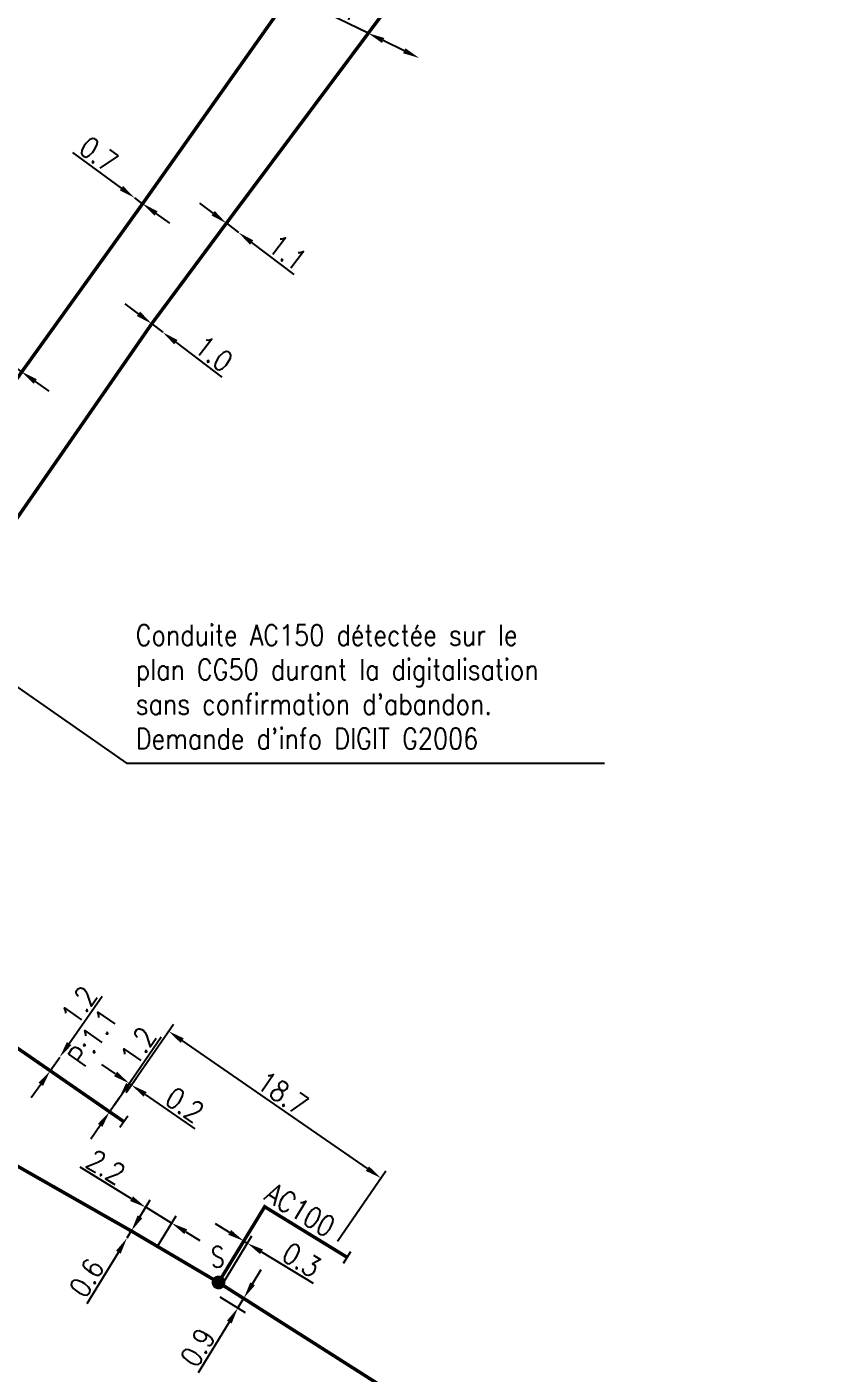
# Model space of a CAD drawing. Header units: millimetres. Extents: x 100882 to 102000, y 121995 to 123000.
# Drawn here: x 101119.1 to 101177.9, y 122137.4 to 122234.9 of the extents above; entities that cross this region are included whole.
import ezdxf
from ezdxf.enums import TextEntityAlignment as Align

# ---------------------------------------------------------------- set-up
doc = ezdxf.new("R2010")
doc.units = ezdxf.units.MM
doc.header["$PDMODE"] = 34
doc.linetypes.add('L_25_AP', pattern=[2000, 1000, 1000])
doc.linetypes.add('L_25_PE', pattern=[2000, 1000, 1000])
doc.layers.get('0').update_dxf_attribs({"linetype": 'CONTINUOUS'})
doc.layers.get('DEFPOINTS').update_dxf_attribs({"linetype": 'CONTINUOUS'})
for name, color, linetype in [('L_150', 1, 'CONTINUOUS'), ('L_300', 7, 'CONTINUOUS'), ('L_340', 7, 'CONTINUOUS')]:
    doc.layers.add(name, color=color, linetype=linetype)
doc.layers.add('No_Print', color=7, linetype='CONTINUOUS', plot=False)
doc.styles.add('G_ROMANS', font='ROMANS.SHX', dxfattribs={"width": 0.75})
doc.styles.get("Standard").update_dxf_attribs({"font": 'romans.shx', "width": 0.85})
doc.dimstyles.get("Standard").update_dxf_attribs({"dimtxt": 1.5, "dimasz": 1.2, "dimexe": 0.625, "dimexo": 0.625, "dimgap": 0.25, "dimtad": 1, "dimdec": 1, "dimzin": 0, "dimdsep": 46, "dimtxsty": 'Standard', "dimcen": -0.5, "dimadec": 0, "dimazin": 0, "dimtfac": 1, "dimtdec": 1, "dimtmove": 0, "dimatfit": 3, "dimfxl": 0, "dimtolj": 1, "dimtzin": 0, "dimarcsym": 0})

# ---------------------------------------------------------------- blocks, each defined once
blk = doc.blocks.new('*D138')
at = {"layer": 'DEFPOINTS', "color": 0, "linetype": 'Continuous', "transparency": 16777216}
for p in [(101134.804, 122146.977), (101132.975, 122143.975), (101132.785, 122143.087)]:
    blk.add_point(p, dxfattribs=at)
at = {"layer": 'L_300', "color": 0, "linetype": 'Continuous', "lineweight": -2, "transparency": 16777216}
for p, q in [((101133.779, 122147.601), (101132.754, 122148.226)), ((101133.11, 122143.621), (101135.385, 122147.355)), ((101133.3, 122144.509), (101135.129, 122147.511)), ((101134.804, 122146.977), (101135.06, 122146.821)), ((101136.084, 122146.197), (101139.818, 122143.923))]:
    blk.add_line(p, q, dxfattribs=at)
at = {"layer": 'L_300', "color": 0, "linetype": 'Continuous', "transparency": 16777216}
for points in [[(101133.883, 122147.772), (101133.675, 122147.43), (101134.804, 122146.977)], [(101136.189, 122146.368), (101135.98, 122146.026), (101135.06, 122146.821)]]:
    blk.add_solid(points, dxfattribs=at)
at = {"layer": 'L_300', "color": 0, "linetype": 'Continuous', "transparency": 16777216, "insert": (101138.984, 122145.602), "char_height": 1.5, "attachment_point": 5, "rotation": 328.65293}
blk.add_mtext('\\A1;0.3', dxfattribs=at)
blk = doc.blocks.new('*D139')
at = {"layer": 'DEFPOINTS', "color": 0, "linetype": 'Continuous', "transparency": 16777216}
for p in [(101132.975, 122143.975), (101132.535, 122143.253), (101134.816, 122142.853)]:
    blk.add_point(p, dxfattribs=at)
at = {"layer": 'L_300', "color": 0, "linetype": 'Continuous', "lineweight": -2, "transparency": 16777216}
for p, q in [((101135.44, 122143.878), (101136.064, 122144.903)), ((101133.509, 122143.65), (101135.35, 122142.528)), ((101133.069, 122142.927), (101134.91, 122141.806)), ((101134.816, 122142.853), (101134.376, 122142.131)), ((101133.752, 122141.106), (101131.509, 122137.425))]:
    blk.add_line(p, q, dxfattribs=at)
at = {"layer": 'L_300', "color": 0, "linetype": 'Continuous', "transparency": 16777216}
for points in [[(101135.269, 122143.982), (101135.611, 122143.774), (101134.816, 122142.853)], [(101133.581, 122141.21), (101133.922, 122141.002), (101134.376, 122142.131)]]:
    blk.add_solid(points, dxfattribs=at)
at = {"layer": 'L_300', "color": 0, "linetype": 'Continuous', "transparency": 16777216, "insert": (101131.464, 122139.273), "char_height": 1.5, "attachment_point": 5, "rotation": 58.65293}
blk.add_mtext('\\A1;0.9', dxfattribs=at)
blk = doc.blocks.new('L_300_11')
at = {"color": 0, "linetype": 'Continuous', "const_width": 0.497, "flags": 128}
blk.add_lwpolyline([(-0.252, 0, 1), (0.252, 0, 1)], format="xyb", close=True, dxfattribs=at)
at = {"color": 0, "linetype": 'Continuous', "style": 'G_ROMANS', "width": 0.75}
blk.add_text('S', height=1.5, dxfattribs=at).set_placement((0, 1.85), align=Align.MIDDLE)
at = {"color": 0, "linetype": 'Continuous', "width": 0.75, "flags": 3}
for tag, p in [('DEF_LEG', (0, -5)), ('DEF_COUP', (0, -7.5)), ('DEF_TYPE', (0, -10))]:
    blk.add_attdef(tag, text='', height=1.2, dxfattribs=at).set_placement(p, align=Align.MIDDLE)
blk = doc.blocks.new('*D140')
at = {"layer": 'DEFPOINTS', "color": 0, "linetype": 'Continuous', "transparency": 16777216}
for p in [(101127.701, 122149.416), (101126.657, 122147.703), (101128.248, 122146.093)]:
    blk.add_point(p, dxfattribs=at)
at = {"layer": 'L_150', "color": 0, "linetype": 'Continuous', "lineweight": -2, "transparency": 16777216}
for p, q in [((101126.676, 122150.041), (101122.943, 122152.315)), ((101126.982, 122148.237), (101128.026, 122149.95)), ((101129.576, 122148.274), (101127.701, 122149.416)), ((101128.573, 122146.627), (101129.902, 122148.808)), ((101130.601, 122147.65), (101131.626, 122147.025))]:
    blk.add_line(p, q, dxfattribs=at)
at = {"layer": 'L_150', "color": 0, "linetype": 'Continuous', "transparency": 16777216}
for points in [[(101126.78, 122150.211), (101126.572, 122149.87), (101127.701, 122149.416)], [(101130.705, 122147.82), (101130.497, 122147.479), (101129.576, 122148.274)]]:
    blk.add_solid(points, dxfattribs=at)
at = {"layer": 'L_150', "color": 0, "linetype": 'Continuous', "transparency": 16777216, "insert": (101124.817, 122152.344), "char_height": 1.5, "attachment_point": 5, "rotation": 328.65293}
blk.add_mtext('\\A1;2.2', dxfattribs=at)
blk = doc.blocks.new('*D227')
at = {"layer": 'DEFPOINTS', "color": 0, "linetype": 'Continuous', "transparency": 16777216}
for p in [(101121.472, 122160.289), (101121.472, 122160.289), (101120.786, 122159.305)]:
    blk.add_point(p, dxfattribs=at)
at = {"layer": 'L_150', "color": 0, "linetype": 'Continuous', "lineweight": -2, "transparency": 16777216}
for p, q in [((101122.158, 122161.273), (101124.555, 122164.71)), ((101120.786, 122159.305), (101121.472, 122160.289)), ((101120.099, 122158.32), (101119.413, 122157.336))]:
    blk.add_line(p, q, dxfattribs=at)
at = {"layer": 'L_150', "color": 0, "linetype": 'Continuous', "transparency": 16777216}
for points in [[(101121.994, 122161.388), (101122.322, 122161.159), (101121.472, 122160.289)], [(101119.935, 122158.435), (101120.263, 122158.206), (101120.786, 122159.305)]]:
    blk.add_solid(points, dxfattribs=at)
at = {"layer": 'L_150', "color": 0, "linetype": 'Continuous', "transparency": 16777216, "insert": (101122.879, 122164.056), "char_height": 1.5, "attachment_point": 5, "rotation": 55.11171}
blk.add_mtext('\\A1;1.2', dxfattribs=at)
blk = doc.blocks.new('*D229')
at = {"layer": 'DEFPOINTS', "color": 0, "linetype": 'Continuous', "transparency": 16777216}
for p in [(101128.133, 122213.393), (101128.929, 122212.787), (101128.929, 122212.787)]:
    blk.add_point(p, dxfattribs=at)
at = {"layer": 'L_150', "color": 0, "linetype": 'Continuous', "lineweight": -2, "transparency": 16777216}
for p, q in [((101127.178, 122214.12), (101126.223, 122214.847)), ((101128.133, 122213.393), (101128.929, 122212.787)), ((101129.884, 122212.061), (101133.217, 122209.523))]:
    blk.add_line(p, q, dxfattribs=at)
at = {"layer": 'L_150', "color": 0, "linetype": 'Continuous', "transparency": 16777216}
for points in [[(101127.299, 122214.279), (101127.057, 122213.961), (101128.133, 122213.393)], [(101130.005, 122212.22), (101129.763, 122211.901), (101128.929, 122212.787)]]:
    blk.add_solid(points, dxfattribs=at)
at = {"layer": 'L_150', "color": 0, "linetype": 'Continuous', "transparency": 16777216, "insert": (101132.634, 122211.224), "char_height": 1.5, "attachment_point": 5, "rotation": 322.72448}
blk.add_mtext('\\A1;1.0', dxfattribs=at)
blk = doc.blocks.new('*D230')
at = {"layer": 'DEFPOINTS', "color": 0, "linetype": 'Continuous', "transparency": 16777216}
for p in [(101126.911, 122222.505), (101126.911, 122222.505), (101127.476, 122222.092)]:
    blk.add_point(p, dxfattribs=at)
at = {"layer": 'L_150', "color": 0, "linetype": 'Continuous', "lineweight": -2, "transparency": 16777216}
for p, q in [((101125.942, 122223.213), (101122.413, 122225.792)), ((101127.476, 122222.092), (101126.911, 122222.505)), ((101128.445, 122221.384), (101129.414, 122220.676))]:
    blk.add_line(p, q, dxfattribs=at)
at = {"layer": 'L_150', "color": 0, "linetype": 'Continuous', "transparency": 16777216}
for points in [[(101126.06, 122223.374), (101125.824, 122223.051), (101126.911, 122222.505)], [(101128.563, 122221.545), (101128.327, 122221.222), (101127.476, 122222.092)]]:
    blk.add_solid(points, dxfattribs=at)
at = {"layer": 'L_150', "color": 0, "linetype": 'Continuous', "transparency": 16777216, "insert": (101124.283, 122225.664), "char_height": 1.5, "attachment_point": 5, "rotation": 323.84288}
blk.add_mtext('\\A1;0.7', dxfattribs=at)
blk = doc.blocks.new('*D231')
at = {"layer": 'DEFPOINTS', "color": 0, "linetype": 'Continuous', "transparency": 16777216}
for p in [(101118.16, 122210.325), (101118.16, 122210.325), (101118.729, 122209.917)]:
    blk.add_point(p, dxfattribs=at)
at = {"layer": 'L_150', "color": 0, "linetype": 'Continuous', "lineweight": -2, "transparency": 16777216}
for p, q in [((101117.185, 122211.024), (101113.632, 122213.571)), ((101118.729, 122209.917), (101118.16, 122210.325)), ((101119.704, 122209.218), (101120.679, 122208.519))]:
    blk.add_line(p, q, dxfattribs=at)
at = {"layer": 'L_150', "color": 0, "linetype": 'Continuous', "transparency": 16777216}
for points in [[(101117.301, 122211.187), (101117.068, 122210.862), (101118.16, 122210.325)], [(101119.821, 122209.381), (101119.588, 122209.055), (101118.729, 122209.917)]]:
    blk.add_solid(points, dxfattribs=at)
at = {"layer": 'L_150', "color": 0, "linetype": 'Continuous', "transparency": 16777216, "insert": (101115.503, 122213.46), "char_height": 1.5, "attachment_point": 5, "rotation": 324.36116}
blk.add_mtext('\\A1;0.7', dxfattribs=at)
blk = doc.blocks.new('*D234')
at = {"layer": 'DEFPOINTS', "color": 0, "linetype": 'Continuous', "transparency": 16777216}
for p in [(101126.657, 122147.703), (101126.657, 122147.703), (101126.345, 122147.191)]:
    blk.add_point(p, dxfattribs=at)
at = {"layer": 'L_150', "color": 0, "linetype": 'Continuous', "lineweight": -2, "transparency": 16777216}
for p, q in [((101127.281, 122148.728), (101127.906, 122149.753)), ((101126.657, 122147.703), (101126.345, 122147.191)), ((101125.721, 122146.166), (101123.447, 122142.433))]:
    blk.add_line(p, q, dxfattribs=at)
at = {"layer": 'L_150', "color": 0, "linetype": 'Continuous', "transparency": 16777216}
for points in [[(101127.111, 122148.832), (101127.452, 122148.624), (101126.657, 122147.703)], [(101125.55, 122146.27), (101125.892, 122146.062), (101126.345, 122147.191)]]:
    blk.add_solid(points, dxfattribs=at)
at = {"layer": 'L_150', "color": 0, "linetype": 'Continuous', "transparency": 16777216, "insert": (101123.418, 122144.307), "char_height": 1.5, "attachment_point": 5, "rotation": 58.65293}
blk.add_mtext('\\A1;0.6', dxfattribs=at)
blk = doc.blocks.new('*D519')
at = {"layer": 'DEFPOINTS', "color": 0, "linetype": 'Continuous', "transparency": 16777216}
for p in [(101126.669, 122158.277), (101125.083, 122156.335), (101125.93, 122157.208)]:
    blk.add_point(p, dxfattribs=at)
at = {"layer": 'L_340', "color": 0, "linetype": 'Continuous', "lineweight": -2, "transparency": 16777216}
for p, q in [((101125.518, 122159.073), (101124.53, 122159.756)), ((101125.439, 122156.849), (101126.86, 122158.905)), ((101126.285, 122157.722), (101127.025, 122158.792)), ((101126.505, 122158.391), (101126.669, 122158.277)), ((101127.656, 122157.595), (101131.252, 122155.109))]:
    blk.add_line(p, q, dxfattribs=at)
at = {"layer": 'L_340', "color": 0, "linetype": 'Continuous', "transparency": 16777216}
for points in [[(101125.631, 122159.238), (101125.404, 122158.909), (101126.505, 122158.391)], [(101127.77, 122157.76), (101127.543, 122157.431), (101126.669, 122158.277)]]:
    blk.add_solid(points, dxfattribs=at)
at = {"layer": 'L_340', "color": 0, "linetype": 'Continuous', "transparency": 16777216, "insert": (101130.516, 122156.834), "char_height": 1.5, "attachment_point": 5, "rotation": 325.34688}
blk.add_mtext('\\A1;0.2', dxfattribs=at)
blk = doc.blocks.new('*D520')
at = {"layer": 'DEFPOINTS', "color": 0, "linetype": 'Continuous', "transparency": 16777216}
for p in [(101125.765, 122157.322), (101125.765, 122157.322), (101125.083, 122156.335)]:
    blk.add_point(p, dxfattribs=at)
at = {"layer": 'L_340', "color": 0, "linetype": 'Continuous', "lineweight": -2, "transparency": 16777216}
for p, q in [((101126.448, 122158.309), (101128.83, 122161.755)), ((101125.083, 122156.335), (101125.765, 122157.322)), ((101124.401, 122155.347), (101123.718, 122154.36))]:
    blk.add_line(p, q, dxfattribs=at)
at = {"layer": 'L_340', "color": 0, "linetype": 'Continuous', "transparency": 16777216}
for points in [[(101126.283, 122158.423), (101126.612, 122158.195), (101125.765, 122157.322)], [(101124.236, 122155.461), (101124.565, 122155.234), (101125.083, 122156.335)]]:
    blk.add_solid(points, dxfattribs=at)
at = {"layer": 'L_340', "color": 0, "linetype": 'Continuous', "transparency": 16777216, "insert": (101127.157, 122161.094), "char_height": 1.5, "attachment_point": 5, "rotation": 55.34688}
blk.add_mtext('\\A1;1.2', dxfattribs=at)
blk = doc.blocks.new('L_340_07')
at = {"color": 0, "linetype": 'Continuous', "const_width": 0.25, "flags": 128}
blk.add_lwpolyline([(0, 0), (1.25, 0)], dxfattribs=at)
at = {"color": 0, "linetype": 'Continuous', "flags": 128}
blk.add_lwpolyline([(1.25, -0.5), (1.25, 0.5)], dxfattribs=at)
at = {"color": 0, "linetype": 'Continuous', "style": 'G_ROMANS', "width": 0.75, "flags": 3}
for tag, p in [('DEF_LEG', (0.723, -3.465)), ('DEF_COUP', (0.723, -5.965)), ('DEF_TYPE', (0.723, -8.465))]:
    blk.add_attdef(tag, text='', height=1.2, dxfattribs=at).set_placement(p, align=Align.MIDDLE)
blk = doc.blocks.new('*D524')
at = {"layer": 'DEFPOINTS', "color": 0, "linetype": 'Continuous', "transparency": 16777216}
for p in [(101133.54, 122220.674), (101134.416, 122220.009), (101134.416, 122220.009)]:
    blk.add_point(p, dxfattribs=at)
at = {"layer": 'L_150', "color": 0, "linetype": 'Continuous', "lineweight": -2, "transparency": 16777216}
for p, q in [((101132.585, 122221.4), (101131.629, 122222.127)), ((101133.54, 122220.674), (101134.416, 122220.009)), ((101135.371, 122219.283), (101138.416, 122216.968))]:
    blk.add_line(p, q, dxfattribs=at)
at = {"layer": 'L_150', "color": 0, "linetype": 'Continuous', "transparency": 16777216}
for points in [[(101132.706, 122221.56), (101132.464, 122221.241), (101133.54, 122220.674)], [(101135.492, 122219.442), (101135.25, 122219.123), (101134.416, 122220.009)]]:
    blk.add_solid(points, dxfattribs=at)
at = {"layer": 'L_150', "color": 0, "linetype": 'Continuous', "transparency": 16777216, "insert": (101137.977, 122218.558), "char_height": 1.5, "attachment_point": 5, "rotation": 322.76225}
blk.add_mtext('\\A1;1.1', dxfattribs=at)
blk = doc.blocks.new('*D526')
at = {"layer": 'DEFPOINTS', "color": 0, "linetype": 'Continuous', "transparency": 16777216}
for p in [(101143.818, 122234.435), (101143.818, 122234.435), (101147.504, 122232.641)]:
    blk.add_point(p, dxfattribs=at)
at = {"layer": 'L_150', "color": 0, "linetype": 'Continuous', "lineweight": -2, "transparency": 16777216}
for p, q in [((101143.818, 122234.435), (101140.215, 122236.189)), ((101146.425, 122233.166), (101144.897, 122233.91))]:
    blk.add_line(p, q, dxfattribs=at)
at = {"layer": 'L_150', "color": 0, "linetype": 'Continuous', "transparency": 16777216}
for points in [[(101144.984, 122234.09), (101144.809, 122233.73), (101143.818, 122234.435)], [(101146.513, 122233.346), (101146.338, 122232.986), (101147.504, 122232.641)]]:
    blk.add_solid(points, dxfattribs=at)
at = {"layer": 'L_150', "color": 0, "linetype": 'Continuous', "transparency": 16777216, "insert": (101141.914, 122236.474), "char_height": 1.5, "attachment_point": 5, "rotation": 334.0411}
blk.add_mtext('\\A1;4.1', dxfattribs=at)
blk = doc.blocks.new('*D605')
at = {"layer": 'DEFPOINTS', "color": 0, "linetype": 'Continuous', "transparency": 16777216}
for p in [(101129.358, 122162.168), (101125.93, 122157.208), (101141.225, 122146.448)]:
    blk.add_point(p, dxfattribs=at)
at = {"layer": 'L_340', "color": 0, "linetype": 'Continuous', "lineweight": -2, "transparency": 16777216}
for p, q in [((101126.285, 122157.722), (101129.714, 122162.682)), ((101143.754, 122152.217), (101130.345, 122161.485)), ((101141.581, 122146.962), (101145.097, 122152.049))]:
    blk.add_line(p, q, dxfattribs=at)
at = {"layer": 'L_340', "color": 0, "linetype": 'Continuous', "transparency": 16777216}
for points in [[(101130.459, 122161.65), (101130.232, 122161.321), (101129.358, 122162.168)], [(101143.868, 122152.382), (101143.64, 122152.053), (101144.741, 122151.535)]]:
    blk.add_solid(points, dxfattribs=at)
at = {"layer": 'L_340', "color": 0, "linetype": 'Continuous', "transparency": 16777216, "insert": (101137.618, 122157.674), "char_height": 1.5, "attachment_point": 5, "rotation": 325.34688}
blk.add_mtext('\\A1;18.7', dxfattribs=at)

msp = doc.modelspace()

# ---------------------------------------------------------------- linework, layer by layer
at = {"layer": 'L_150', "linetype": 'L_25_PE', "const_width": 0.25, "flags": 128}
msp.add_lwpolyline([(101125.083, 122156.335), (101120.786, 122159.305), (101111.232, 122165.908), (101105.218, 122170.22), (101105.218, 122170.22, -0.079903), (101101.618, 122174.03), (101101.484, 122174.62), (101101.973, 122175.649), (101101.973, 122175.649), (101104.602, 122179.442), (101128.133, 122213.393), (101133.54, 122220.674), (101143.818, 122234.435), (101148.662, 122240.922), (101156.562, 122250.763), (101166.824, 122263.775, 0.202022), (101167.528, 122265.879, -0.204947), (101168.935, 122268.322)], format="xyb", dxfattribs=at)
msp.add_lwpolyline([(101155.711, 122264.245), (101155.858, 122263.767), (101151.651, 122257.346), (101140.597, 122240.646), (101127.476, 122222.092), (101118.729, 122209.917), (101108.518, 122195.447), (101102.069, 122186.45), (101102.069, 122186.45), (101099.577, 122182.903), (101104.602, 122179.442)], dxfattribs=at)
at = {"layer": 'L_150', "linetype": 'L_25_AP', "const_width": 0.25, "flags": 128}
msp.add_lwpolyline([(101099.527, 122163.1), (101107.827, 122158.362), (101107.827, 122158.362), (101115.801, 122153.885), (101115.801, 122153.885), (101115.801, 122153.885), (101115.801, 122153.885), (101115.801, 122153.885), (101126.657, 122147.703), (101126.657, 122147.703), (101132.975, 122143.975), (101132.975, 122143.975), (101146.525, 122135.36), (101146.525, 122135.36), (101146.525, 122135.36), (101146.525, 122135.36), (101155.838, 122129.697), (101155.838, 122129.697), (101166.83, 122122.909), (101176.175, 122117.352), (101188.043, 122110.232), (101188.043, 122110.232), (101198.639, 122104.615), (101208.356, 122099.175), (101208.356, 122099.175), (101208.356, 122099.175), (101208.356, 122099.175), (101223.804, 122090.628), (101228.898, 122087.655), (101231.938, 122085.881), (101234.012, 122084.671), (101235.159, 122079.402), (101235.002, 122073.046), (101234.949, 122066.119), (101234.463, 122060.475), (101233.293, 122052.135), (101232.253, 122047.248), (101232.253, 122047.248), (101226.898, 122023.272, 0.077625), (101225.745, 122000)], format="xyb", dxfattribs=at)
msp.add_lwpolyline([(101141.225, 122146.448), (101136.315, 122149.459), (101132.975, 122143.975)], dxfattribs=at)

# ---------------------------------------------------------------- block references
at = {"layer": 'L_300', "rotation": 2.046587000344008}
msp.add_blockref('L_300_11', (101132.975, 122143.975), dxfattribs=at)
at = {"layer": 'L_340'}
for p, rotation in [((101125.083, 122156.335), 325.3508716661983), ((101141.225, 122146.448), 328.4838010813983)]:
    msp.add_blockref('L_340_07', p, dxfattribs=dict(at, rotation=rotation))

# ---------------------------------------------------------------- texts
at = {"layer": 'L_150', "linetype": 'Continuous', "char_height": 1.5, "attachment_point": 7}
for s, insert, rotation in [('P:1.1', (101123.204, 122159.47), 55.11171), ('AC100', (101136.19, 122150.009), 328.4838)]:
    msp.add_mtext(s, dxfattribs=dict(at, insert=insert, rotation=rotation))
at = {"layer": 'No_Print', "linetype": 'Continuous', "insert": (101126.976, 122191.607), "char_height": 1.5, "attachment_point": 1}
msp.add_mtext("\\A1;Conduite AC150 détectée sur le\\Pplan CG50 durant la digitalisation\\Psans confirmation d'abandon.\\PDemande d'info DIGIT G2006", dxfattribs=at)

# ---------------------------------------------------------------- dimensions: what is measured, and where the dimension line sits
at = {"layer": 'L_150', "linetype": 'Continuous'}
for base, p1, p2, angle, picture, middle in [((101143.818, 122234.435), (101147.504, 122232.641), (101143.818, 122234.435), 334.0411, '*D526', (101141.477, 122235.575)), ((101126.911, 122222.505), (101127.476, 122222.092), (101126.911, 122222.505), 323.84288, '*D230', (101123.693, 122224.856)), ((101134.416, 122220.009), (101133.54, 122220.674), (101134.416, 122220.009), 142.76225, '*D524', (101137.371, 122217.762)), ((101118.16, 122210.325), (101118.729, 122209.917), (101118.16, 122210.325), 324.36116, '*D231', (101114.921, 122212.647)), ((101128.929, 122212.787), (101128.133, 122213.393), (101128.929, 122212.787), 142.72448, '*D229', (101132.028, 122210.429)), ((101121.472, 122160.289), (101120.786, 122159.305), (101121.472, 122160.289), 235.11171, '*D227', (101123.7, 122163.484)), ((101127.701, 122149.416), (101128.248, 122146.093), (101126.657, 122147.703), 148.65293, '*D140', (101124.297, 122151.49)), ((101126.657, 122147.703), (101126.345, 122147.191), (101126.657, 122147.703), 58.65293, '*D234', (101124.272, 122143.787))]:
    dim = msp.add_linear_dim(base=base, p1=p1, p2=p2, angle=angle, dimstyle='Standard', dxfattribs=at)
    dim.commit()
    dim.dimension.update_dxf_attribs({"geometry": picture, "text_midpoint": middle, "dimtype": 160})
at = {"layer": 'L_300', "linetype": 'Continuous'}
dim = msp.add_linear_dim(base=(101134.804, 122146.977), p1=(101132.785, 122143.087), p2=(101132.975, 122143.975), angle=148.65293, dimstyle='Standard', dxfattribs=at)
dim.commit()
dim.dimension.update_dxf_attribs({"geometry": '*D138', "text_midpoint": (101138.464, 122144.748), "dimtype": 160})
dim = msp.add_linear_dim(base=(101134.816, 122142.853), p1=(101132.535, 122143.253), p2=(101132.975, 122143.975), angle=58.65293, text='0.9', dimstyle='Standard', dxfattribs=at)
dim.commit()
dim.dimension.update_dxf_attribs({"geometry": '*D139', "text_midpoint": (101132.318, 122138.753), "dimtype": 160})
at = {"layer": 'L_340', "linetype": 'Continuous'}
for base, p1, p2, angle, picture, middle in [((101125.765, 122157.322), (101125.083, 122156.335), (101125.765, 122157.322), 235.34688, '*D520', (101127.98, 122160.525)), ((101129.358, 122162.168), (101141.225, 122146.448), (101125.93, 122157.208), 325.34688, '*D605', (101137.05, 122156.851)), ((101126.669, 122158.277), (101125.083, 122156.335), (101125.93, 122157.208), 145.34688, '*D519', (101129.948, 122156.011))]:
    dim = msp.add_linear_dim(base=base, p1=p1, p2=p2, angle=angle, dimstyle='Standard', dxfattribs=at)
    dim.commit()
    dim.dimension.update_dxf_attribs({"geometry": picture, "text_midpoint": middle, "dimtype": 160})

# ---------------------------------------------------------------- leaders
at = {"layer": 'No_Print', "linetype": 'Continuous', "annotation_type": 0, "has_hookline": 1, "hookline_direction": 0, "text_width": 33.15}
msp.add_leader([(101111.849, 122191.625), (101126.313, 122181.577), (101127.513, 122181.577)], dimstyle='Standard', override={"dimgap": 0.25, "dimtad": 1}, dxfattribs=at)

doc.saveas('drawing.dxf')
